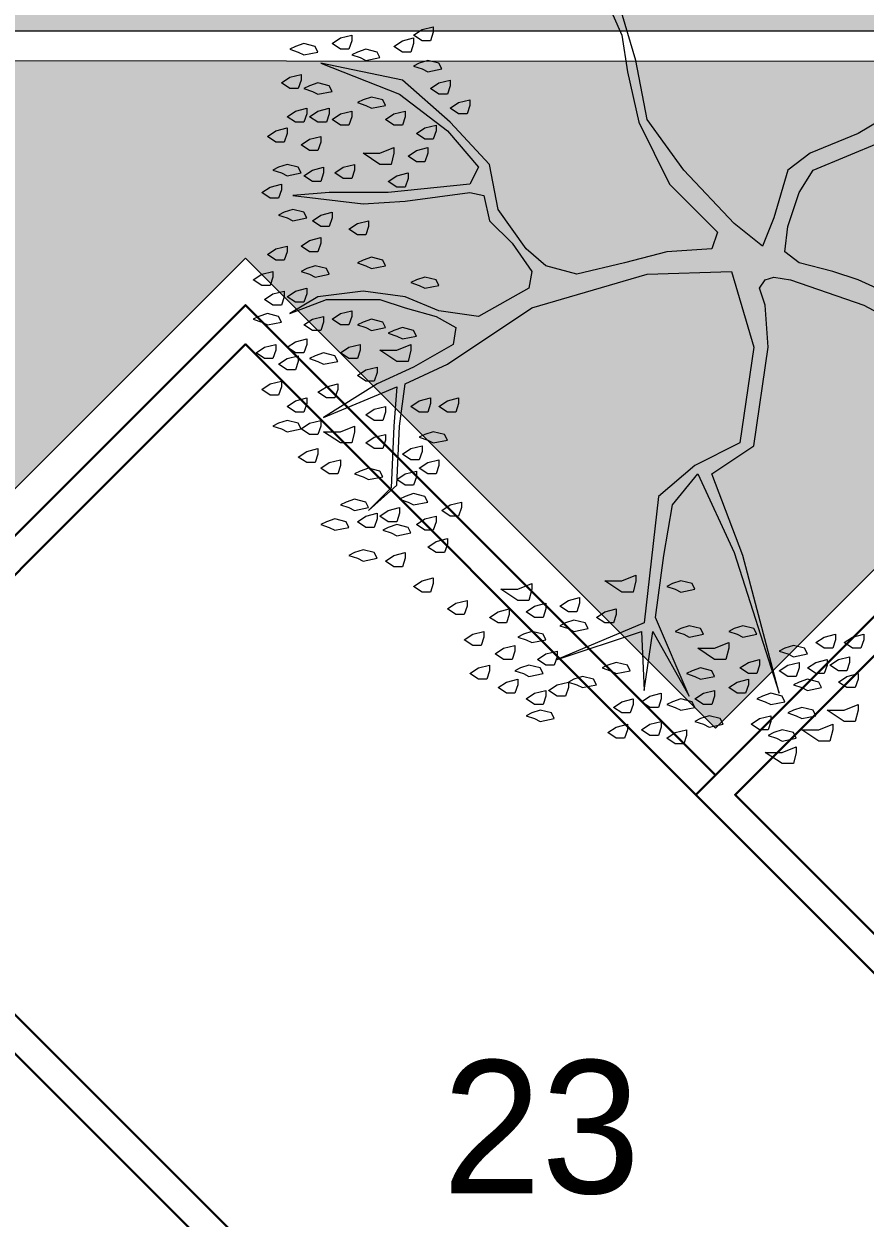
# Model space of a CAD drawing. Header units: millimetres. Extents: x 3006 to 6000, y 1661 to 3774.
# Drawn here: x 4693.836 to 4696.873, y 1831.583 to 1835.895 of the extents above; entities that cross this region are included whole.
import ezdxf

# ---------------------------------------------------------------- set-up
doc = ezdxf.new("R2010")
doc.units = ezdxf.units.MM
doc.header["$LTSCALE"] = 10
for name, color, linetype, lineweight in [('.20', 130, 'Continuous', 20), ('.30', 50, 'Continuous', 30), ('COTAS', 230, 'Continuous', 15), ('VEGETACION', 84, 'Continuous', 15)]:
    doc.layers.add(name, color=color, linetype=linetype, lineweight=lineweight)
doc.layers.add('.20 hachura', color=185, linetype='Continuous')
doc.layers.add('Escrita', color=34, linetype='Continuous')
doc.styles.add('Texto Wilian', font='himalaya.ttf')
doc.dimstyles.new('Cota 1-200 Exter WMJ', dxfattribs={"dimtxt": 0.32, "dimasz": 0.13, "dimexe": 0.05, "dimexo": 0.3, "dimgap": 0.03, "dimtad": 1, "dimzin": 1, "dimtxsty": 'Texto Wilian', "dimblk": 'BOXFILLED', "dimcen": 0, "dimclrd": 230, "dimclre": 230, "dimclrt": 104, "dimazin": 0, "dimtfac": 1, "dimtix": 1, "dimtmove": 0, "dimatfit": 3, "dimfxl": 0.4, "dimfxlon": 1, "dimlwd": 20, "dimarcsym": 2})

# ---------------------------------------------------------------- blocks, each defined once
blk = doc.blocks.new('asfgjkosdfgiosdjfg')
at = {"layer": 'VEGETACION'}
for p, q in [((3.9398, 17.8859), (3.7762, 18.4381)), ((3.6944, 18.3972), (3.8376, 18.0699)), ((1.7921, 18.0495), (1.8739, 18.0699)), ((1.8739, 18.0699), (1.8739, 18.029)), ((2.3239, 18.0699), (2.3853, 18.1109)), ((2.3853, 18.029), (2.3239, 18.0699)), ((2.3853, 18.1109), (2.4671, 18.1313)), ((2.4671, 18.0904), (2.4466, 18.029)), ((2.4671, 18.1313), (2.4671, 18.0904)), ((3.8376, 18.0699), (3.8785, 17.804)), ((1.4648, 17.9881), (1.4239, 17.9677)), ((1.5262, 18.0086), (1.4648, 17.9881)), ((1.608, 17.9881), (1.5262, 18.0086)), ((1.6284, 17.9472), (1.608, 17.9881)), ((1.7307, 18.0086), (1.7921, 18.0495)), ((1.7921, 17.9677), (1.7307, 18.0086)), ((1.8739, 18.029), (1.8534, 17.9677)), ((2.1807, 17.9881), (2.2421, 18.029)), ((2.2421, 17.9472), (2.1807, 17.9881)), ((2.2421, 18.029), (2.3239, 18.0495)), ((2.3239, 18.0086), (2.3034, 17.9472)), ((2.3239, 18.0495), (2.3239, 18.0086)), ((2.4466, 18.029), (2.3853, 18.029)), ((1.4239, 17.9677), (1.4852, 17.9472)), ((1.4852, 17.9472), (1.5262, 17.9268)), ((1.5262, 17.9268), (1.6284, 17.9472)), ((1.8534, 17.9677), (1.7921, 17.9677)), ((1.9148, 17.9472), (1.8739, 17.9268)), ((1.8739, 17.9268), (1.9353, 17.9063)), ((1.9762, 17.9677), (1.9148, 17.9472)), ((1.9353, 17.9063), (1.9762, 17.8859)), ((2.058, 17.9472), (1.9762, 17.9677)), ((1.9762, 17.8859), (2.0784, 17.9063)), ((2.0784, 17.9063), (2.058, 17.9472)), ((2.3034, 17.9472), (2.2421, 17.9472)), ((1.6489, 17.8654), (2.2216, 17.6404)), ((2.2421, 17.7427), (1.6489, 17.8654)), ((2.3648, 17.8654), (2.3239, 17.8449)), ((2.3239, 17.8449), (2.3853, 17.8245)), ((2.4262, 17.8859), (2.3648, 17.8654)), ((2.3853, 17.8245), (2.4262, 17.804)), ((2.508, 17.8654), (2.4262, 17.8859)), ((2.4262, 17.804), (2.5284, 17.8245)), ((2.5284, 17.8245), (2.508, 17.8654)), ((3.8785, 17.804), (3.9603, 17.4359)), ((4.0216, 17.4563), (3.9398, 17.8859)), ((1.3625, 17.7222), (1.4239, 17.7631)), ((1.4239, 17.6813), (1.3625, 17.7222)), ((1.4239, 17.7631), (1.5057, 17.7836)), ((1.5057, 17.7427), (1.4852, 17.6813)), ((1.5057, 17.7836), (1.5057, 17.7427)), ((1.6284, 17.7222), (1.5671, 17.7018)), ((1.7102, 17.7018), (1.6284, 17.7222)), ((2.5898, 17.4359), (2.2421, 17.7427)), ((2.4466, 17.6813), (2.508, 17.7222)), ((2.508, 17.7222), (2.5898, 17.7427)), ((2.5898, 17.7427), (2.5898, 17.7018)), ((1.4852, 17.6813), (1.4239, 17.6813)), ((1.5671, 17.7018), (1.5262, 17.6813)), ((1.5262, 17.6813), (1.5875, 17.6609)), ((1.5875, 17.6609), (1.6284, 17.6404)), ((1.6284, 17.6404), (1.7307, 17.6609)), ((1.7307, 17.6609), (1.7102, 17.7018)), ((2.2216, 17.6404), (2.5694, 17.3745)), ((2.508, 17.6404), (2.4466, 17.6813)), ((2.5694, 17.6404), (2.508, 17.6404)), ((2.5898, 17.7018), (2.5694, 17.6404)), ((1.9557, 17.5995), (1.9148, 17.579)), ((1.9148, 17.579), (1.9762, 17.5586)), ((2.0171, 17.6199), (1.9557, 17.5995)), ((1.9762, 17.5586), (2.0171, 17.5381)), ((2.0989, 17.5995), (2.0171, 17.6199)), ((2.0171, 17.5381), (2.1193, 17.5586)), ((2.1193, 17.5586), (2.0989, 17.5995)), ((2.5898, 17.5381), (2.6512, 17.579)), ((2.6512, 17.579), (2.733, 17.5995)), ((2.733, 17.5586), (2.7125, 17.4972)), ((2.733, 17.5995), (2.733, 17.5586)), ((1.4034, 17.4768), (1.4648, 17.5177)), ((1.4648, 17.4359), (1.4034, 17.4768)), ((1.4648, 17.5177), (1.5466, 17.5381)), ((1.5466, 17.4972), (1.5262, 17.4359)), ((1.5466, 17.5381), (1.5466, 17.4972)), ((1.5671, 17.4768), (1.6284, 17.5177)), ((1.6284, 17.4359), (1.5671, 17.4768)), ((1.6284, 17.5177), (1.7102, 17.5381)), ((1.7102, 17.4972), (1.6898, 17.4359)), ((1.7102, 17.5381), (1.7102, 17.4972)), ((1.7307, 17.4563), (1.7921, 17.4972)), ((1.7921, 17.4972), (1.8739, 17.5177)), ((1.8739, 17.4768), (1.8534, 17.4154)), ((1.8739, 17.5177), (1.8739, 17.4768)), ((2.1193, 17.4563), (2.1807, 17.4972)), ((2.1807, 17.4972), (2.2625, 17.5177)), ((2.2625, 17.4768), (2.2421, 17.4154)), ((2.2625, 17.5177), (2.2625, 17.4768)), ((2.6512, 17.4972), (2.5898, 17.5381)), ((2.7125, 17.4972), (2.6512, 17.4972)), ((5.8626, 17.5381), (5.5558, 17.354)), ((1.2602, 17.3336), (1.3216, 17.3745)), ((1.3216, 17.3745), (1.4034, 17.3949)), ((1.4034, 17.3949), (1.4034, 17.354)), ((1.5262, 17.4359), (1.4648, 17.4359)), ((1.6898, 17.4359), (1.6284, 17.4359)), ((1.7921, 17.4154), (1.7307, 17.4563)), ((1.8534, 17.4154), (1.7921, 17.4154)), ((2.1807, 17.4154), (2.1193, 17.4563)), ((2.2421, 17.4154), (2.1807, 17.4154)), ((2.3443, 17.354), (2.4057, 17.3949)), ((2.4057, 17.3949), (2.4875, 17.4154)), ((2.4875, 17.3745), (2.4671, 17.3131)), ((2.4875, 17.4154), (2.4875, 17.3745)), ((2.5694, 17.3745), (2.7944, 17.1086)), ((2.8762, 17.129), (2.5898, 17.4359)), ((3.9603, 17.4359), (4.1853, 16.9859)), ((4.2876, 17.0881), (4.0216, 17.4563)), ((1.3216, 17.2927), (1.2602, 17.3336)), ((1.383, 17.2927), (1.3216, 17.2927)), ((1.4034, 17.354), (1.383, 17.2927)), ((1.5057, 17.2722), (1.5671, 17.3131)), ((1.5671, 17.3131), (1.6489, 17.3336)), ((1.6489, 17.2927), (1.6284, 17.2313)), ((1.6489, 17.3336), (1.6489, 17.2927)), ((2.4057, 17.3131), (2.3443, 17.354)), ((2.4671, 17.3131), (2.4057, 17.3131)), ((5.5558, 17.354), (5.208, 17.2109)), ((5.2285, 17.0881), (5.7194, 17.2927)), ((1.5671, 17.2313), (1.5057, 17.2722)), ((1.6284, 17.2313), (1.5671, 17.2313)), ((1.9557, 17.2109), (2.0784, 17.2109)), ((2.0784, 17.129), (1.9557, 17.2109)), ((2.0784, 17.2109), (2.1807, 17.2518)), ((2.1807, 17.2109), (2.1603, 17.129)), ((2.1807, 17.2518), (2.1807, 17.2109)), ((2.283, 17.1904), (2.3443, 17.2313)), ((2.3443, 17.2313), (2.4262, 17.2518)), ((2.4262, 17.2109), (2.4057, 17.1495)), ((2.4262, 17.2518), (2.4262, 17.2109)), ((5.208, 17.2109), (5.0444, 17.0881)), ((1.4034, 17.129), (1.3421, 17.1086)), ((1.4852, 17.1086), (1.4034, 17.129)), ((1.8125, 17.1086), (1.8943, 17.129)), ((1.8943, 17.129), (1.8943, 17.0881)), ((2.1603, 17.129), (2.0784, 17.129)), ((2.3443, 17.1495), (2.283, 17.1904)), ((2.4057, 17.1495), (2.3443, 17.1495)), ((2.9375, 16.8018), (2.8762, 17.129)), ((1.3421, 17.1086), (1.3012, 17.0881)), ((1.3012, 17.0881), (1.3625, 17.0677)), ((1.3625, 17.0677), (1.4034, 17.0472)), ((1.4034, 17.0472), (1.5057, 17.0677)), ((1.5057, 17.0677), (1.4852, 17.1086)), ((1.5262, 17.0472), (1.5875, 17.0881)), ((1.5875, 17.0063), (1.5262, 17.0472)), ((1.5875, 17.0881), (1.6693, 17.1086)), ((1.6693, 17.0677), (1.6489, 17.0063)), ((1.6693, 17.1086), (1.6693, 17.0677)), ((1.7512, 17.0677), (1.8125, 17.1086)), ((1.8125, 17.0268), (1.7512, 17.0677)), ((1.8739, 17.0268), (1.8125, 17.0268)), ((1.8943, 17.0881), (1.8739, 17.0268)), ((2.1398, 17.0063), (2.2012, 17.0472)), ((2.2012, 17.0472), (2.283, 17.0677)), ((2.283, 17.0268), (2.2625, 16.9654)), ((2.283, 17.0677), (2.283, 17.0268)), ((2.7944, 17.1086), (2.733, 16.9859)), ((4.6557, 16.6995), (4.2876, 17.0881)), ((5.0444, 17.0881), (4.9421, 16.7404)), ((5.1262, 16.9245), (5.2285, 17.0881)), ((1.2193, 16.9245), (1.2807, 16.9654)), ((1.2807, 16.9654), (1.3625, 16.9859)), ((1.3625, 16.9449), (1.3421, 16.8836)), ((1.3625, 16.9859), (1.3625, 16.9449)), ((1.6489, 17.0063), (1.5875, 17.0063)), ((2.2012, 16.9654), (2.1398, 17.0063)), ((2.733, 16.9859), (2.1398, 16.9245)), ((2.2625, 16.9654), (2.2012, 16.9654)), ((4.1853, 16.9859), (4.533, 16.6381)), ((1.2807, 16.8836), (1.2193, 16.9245)), ((1.3421, 16.8836), (1.2807, 16.8836)), ((1.7102, 16.9245), (1.4443, 16.904)), ((1.4443, 16.904), (1.9557, 16.8427)), ((2.1398, 16.9245), (1.7102, 16.9245)), ((1.9557, 16.8427), (2.2625, 16.8631)), ((2.2625, 16.8631), (2.733, 16.9245)), ((2.733, 16.9245), (2.8353, 16.904)), ((2.8353, 16.904), (2.8762, 16.7199)), ((5.0444, 16.679), (5.1262, 16.9245)), ((1.383, 16.7813), (1.3421, 16.7609)), ((1.4443, 16.8018), (1.383, 16.7813)), ((1.5262, 16.7813), (1.4443, 16.8018)), ((1.5466, 16.7404), (1.5262, 16.7813)), ((1.6489, 16.7609), (1.7307, 16.7813)), ((1.7307, 16.7813), (1.7307, 16.7404)), ((3.1421, 16.5154), (2.9375, 16.8018)), ((1.3421, 16.7609), (1.4034, 16.7404)), ((1.4034, 16.7404), (1.4443, 16.7199)), ((1.4443, 16.7199), (1.5466, 16.7404)), ((1.5875, 16.7199), (1.6489, 16.7609)), ((1.6489, 16.679), (1.5875, 16.7199)), ((1.7102, 16.679), (1.6489, 16.679)), ((1.7307, 16.7404), (1.7102, 16.679)), ((1.8534, 16.6586), (1.9148, 16.6995)), ((1.9148, 16.6995), (1.9966, 16.7199)), ((1.9966, 16.679), (1.9762, 16.6177)), ((1.9966, 16.7199), (1.9966, 16.679)), ((2.8762, 16.7199), (3.0398, 16.5563)), ((4.8603, 16.5359), (4.6557, 16.6995)), ((4.9421, 16.7404), (4.8603, 16.5359)), ((5.0239, 16.4949), (5.0444, 16.679)), ((1.5671, 16.5768), (1.6489, 16.5972)), ((1.6489, 16.5972), (1.6489, 16.5563)), ((1.9148, 16.6177), (1.8534, 16.6586)), ((1.9762, 16.6177), (1.9148, 16.6177)), ((4.533, 16.6381), (4.4921, 16.5154)), ((1.2602, 16.4745), (1.3216, 16.5154)), ((1.3216, 16.5154), (1.4034, 16.5359)), ((1.4034, 16.5359), (1.4034, 16.4949)), ((1.5057, 16.5359), (1.5671, 16.5768)), ((1.5671, 16.4949), (1.5057, 16.5359)), ((1.6489, 16.5563), (1.6284, 16.4949)), ((3.0398, 16.5563), (3.183, 16.3518)), ((3.2853, 16.3927), (3.1421, 16.5154)), ((4.4921, 16.5154), (4.1648, 16.4949)), ((1.3216, 16.4336), (1.2602, 16.4745)), ((1.383, 16.4336), (1.3216, 16.4336)), ((1.4034, 16.4949), (1.383, 16.4336)), ((1.6284, 16.4949), (1.5671, 16.4949)), ((1.9557, 16.4336), (1.9148, 16.4131)), ((2.0171, 16.454), (1.9557, 16.4336)), ((2.0989, 16.4336), (2.0171, 16.454)), ((2.1193, 16.3927), (2.0989, 16.4336)), ((4.1648, 16.4949), (3.858, 16.4131)), ((5.1262, 16.4131), (5.0239, 16.4949)), ((1.158, 16.2904), (1.2193, 16.3313)), ((1.2193, 16.3313), (1.3012, 16.3518)), ((1.3012, 16.3518), (1.3012, 16.3109)), ((1.5466, 16.3722), (1.5057, 16.3518)), ((1.5057, 16.3518), (1.5671, 16.3313)), ((1.608, 16.3927), (1.5466, 16.3722)), ((1.5671, 16.3313), (1.608, 16.3109)), ((1.6898, 16.3722), (1.608, 16.3927)), ((1.608, 16.3109), (1.7102, 16.3313)), ((1.7102, 16.3313), (1.6898, 16.3722)), ((1.9148, 16.4131), (1.9762, 16.3927)), ((1.9762, 16.3927), (2.0171, 16.3722)), ((2.0171, 16.3722), (2.1193, 16.3927)), ((3.183, 16.3518), (3.1625, 16.229)), ((3.183, 16.0859), (4.0216, 16.3313)), ((3.5103, 16.3313), (3.2853, 16.3927)), ((3.858, 16.4131), (3.5103, 16.3313)), ((4.0216, 16.3313), (4.6353, 16.3518)), ((4.6353, 16.3518), (4.7989, 15.7995)), ((5.3717, 16.3518), (5.1262, 16.4131)), ((5.5558, 16.2904), (5.3717, 16.3518)), ((1.2193, 16.2495), (1.158, 16.2904)), ((1.2807, 16.2495), (1.2193, 16.2495)), ((1.3012, 16.3109), (1.2807, 16.2495)), ((2.3443, 16.2904), (2.3034, 16.2699)), ((2.3034, 16.2699), (2.3648, 16.2495)), ((2.4057, 16.3109), (2.3443, 16.2904)), ((2.3648, 16.2495), (2.4057, 16.229)), ((2.4875, 16.2904), (2.4057, 16.3109)), ((2.4057, 16.229), (2.508, 16.2495)), ((2.508, 16.2495), (2.4875, 16.2904)), ((4.8398, 16.229), (4.8808, 16.2904)), ((4.8808, 16.2904), (4.9421, 16.3109)), ((4.9421, 16.3109), (5.0648, 16.2904)), ((5.0648, 16.2904), (5.5967, 16.1063)), ((5.8217, 16.1677), (5.5558, 16.2904)), ((1.2398, 16.1472), (1.3012, 16.1881)), ((1.3012, 16.1881), (1.383, 16.2086)), ((1.383, 16.1677), (1.3625, 16.1063)), ((1.383, 16.2086), (1.383, 16.1677)), ((1.4034, 16.1677), (1.4648, 16.2086)), ((1.4648, 16.1268), (1.4034, 16.1677)), ((1.6284, 16.1677), (1.4239, 16.0449)), ((1.4648, 16.2086), (1.5466, 16.229)), ((1.5466, 16.1881), (1.5262, 16.1268)), ((1.5466, 16.229), (1.5466, 16.1881)), ((1.9557, 16.2086), (1.6284, 16.1677)), ((2.2625, 16.1677), (1.9557, 16.2086)), ((2.508, 16.0654), (2.2625, 16.1677)), ((3.1625, 16.229), (2.7944, 16.0245)), ((4.8808, 16.1063), (4.8398, 16.229)), ((1.3012, 16.1063), (1.2398, 16.1472)), ((1.3625, 16.1063), (1.3012, 16.1063)), ((1.4239, 16.0449), (1.6898, 16.1472)), ((1.5262, 16.1268), (1.4648, 16.1268)), ((1.6898, 16.1472), (2.0784, 16.1472)), ((2.0784, 16.1472), (2.2625, 16.0859)), ((2.2625, 16.0859), (2.4875, 16.0245)), ((2.5694, 15.6768), (3.183, 16.0859)), ((4.9012, 15.7995), (4.8808, 16.1063)), ((5.5967, 16.1063), (5.9035, 15.9427)), ((1.1989, 16.0245), (1.158, 16.004)), ((1.158, 16.004), (1.2193, 15.9836)), ((1.2602, 16.0449), (1.1989, 16.0245)), ((1.2193, 15.9836), (1.2602, 15.9631)), ((1.3421, 16.0245), (1.2602, 16.0449)), ((1.2602, 15.9631), (1.3625, 15.9836)), ((1.3625, 15.9836), (1.3421, 16.0245)), ((1.5262, 15.9631), (1.5875, 16.004)), ((1.5875, 16.004), (1.6693, 16.0245)), ((1.6693, 15.9836), (1.6489, 15.9222)), ((1.6693, 16.0245), (1.6693, 15.9836)), ((1.7307, 16.004), (1.7921, 16.0449)), ((1.7921, 15.9631), (1.7307, 16.004)), ((1.7921, 16.0449), (1.8739, 16.0654)), ((1.8739, 16.0245), (1.8534, 15.9631)), ((1.8739, 16.0654), (1.8739, 16.0245)), ((1.9557, 15.9836), (1.9148, 15.9631)), ((2.0171, 16.004), (1.9557, 15.9836)), ((2.0989, 15.9836), (2.0171, 16.004)), ((2.1193, 15.9427), (2.0989, 15.9836)), ((2.4875, 16.0245), (2.6307, 15.9427)), ((2.7944, 16.0245), (2.508, 16.0654)), ((1.5875, 15.9222), (1.5262, 15.9631)), ((1.6489, 15.9222), (1.5875, 15.9222)), ((1.8534, 15.9631), (1.7921, 15.9631)), ((1.9148, 15.9631), (1.9762, 15.9427)), ((1.9762, 15.9427), (2.0171, 15.9222)), ((2.0171, 15.9222), (2.1193, 15.9427)), ((2.1807, 15.9222), (2.1398, 15.9018)), ((2.1398, 15.9018), (2.2012, 15.8813)), ((2.2421, 15.9427), (2.1807, 15.9222)), ((2.3239, 15.9222), (2.2421, 15.9427)), ((2.3443, 15.8813), (2.3239, 15.9222)), ((2.6307, 15.9427), (2.6103, 15.8199)), ((1.2398, 15.7995), (1.3216, 15.8199)), ((1.3216, 15.8199), (1.3216, 15.779)), ((1.4034, 15.7995), (1.4648, 15.8404)), ((1.4648, 15.8404), (1.5466, 15.8609)), ((1.5466, 15.8199), (1.5262, 15.7586)), ((1.5466, 15.8609), (1.5466, 15.8199)), ((1.8534, 15.7995), (1.9353, 15.8199)), ((1.9353, 15.8199), (1.9353, 15.779)), ((2.2012, 15.8813), (2.2421, 15.8609)), ((2.2012, 15.779), (2.3034, 15.8199)), ((2.2421, 15.8609), (2.3443, 15.8813)), ((2.3034, 15.8199), (2.3034, 15.779)), ((2.6103, 15.8199), (2.3239, 15.6563)), ((1.1784, 15.7586), (1.2398, 15.7995)), ((1.2398, 15.7177), (1.1784, 15.7586)), ((1.3216, 15.779), (1.3012, 15.7177)), ((1.4648, 15.7586), (1.4034, 15.7995)), ((1.4034, 15.7177), (1.4852, 15.7381)), ((1.5262, 15.7586), (1.4648, 15.7586)), ((1.4852, 15.7381), (1.4852, 15.6972)), ((1.608, 15.7381), (1.5671, 15.7177)), ((1.6693, 15.7586), (1.608, 15.7381)), ((1.7512, 15.7381), (1.6693, 15.7586)), ((1.7716, 15.6972), (1.7512, 15.7381)), ((1.7921, 15.7586), (1.8534, 15.7995)), ((1.8534, 15.7177), (1.7921, 15.7586)), ((1.9353, 15.779), (1.9148, 15.7177)), ((2.0784, 15.779), (2.2012, 15.779)), ((2.2012, 15.6972), (2.0784, 15.779)), ((2.3034, 15.779), (2.283, 15.6972)), ((4.7989, 15.7995), (4.6967, 15.104)), ((4.7989, 15.0836), (4.9012, 15.7995)), ((1.3012, 15.7177), (1.2398, 15.7177)), ((1.3421, 15.6768), (1.4034, 15.7177)), ((1.4034, 15.6359), (1.3421, 15.6768)), ((1.4648, 15.6359), (1.4034, 15.6359)), ((1.4852, 15.6972), (1.4648, 15.6359)), ((1.5671, 15.7177), (1.6284, 15.6972)), ((1.6284, 15.6972), (1.6693, 15.6768)), ((1.6693, 15.6768), (1.7716, 15.6972)), ((1.9148, 15.7177), (1.8534, 15.7177)), ((1.9148, 15.5949), (1.9762, 15.6359)), ((1.9762, 15.6359), (2.058, 15.6563)), ((2.3239, 15.6563), (2.058, 15.5336)), ((2.058, 15.6563), (2.058, 15.6154)), ((2.283, 15.6972), (2.2012, 15.6972)), ((2.2625, 15.5336), (2.5694, 15.6768)), ((1.2807, 15.5336), (1.3625, 15.554)), ((1.3625, 15.554), (1.3625, 15.5131)), ((1.9762, 15.554), (1.9148, 15.5949)), ((2.0375, 15.554), (1.9762, 15.554)), ((2.058, 15.6154), (2.0375, 15.554)), ((1.2193, 15.4927), (1.2807, 15.5336)), ((1.2807, 15.4518), (1.2193, 15.4927)), ((1.3625, 15.5131), (1.3421, 15.4518)), ((1.6284, 15.4722), (1.6898, 15.5131)), ((1.6898, 15.4313), (1.6284, 15.4722)), ((2.058, 15.5336), (1.6693, 15.2881)), ((1.6693, 15.2881), (2.2012, 15.5131)), ((1.6898, 15.5131), (1.7716, 15.5336)), ((1.7716, 15.4927), (1.7512, 15.4313)), ((1.7716, 15.5336), (1.7716, 15.4927)), ((2.2012, 15.5131), (2.1807, 15.2268)), ((2.2216, 15.2268), (2.2625, 15.5336)), ((1.3421, 15.4518), (1.2807, 15.4518)), ((1.4034, 15.3699), (1.4648, 15.4109)), ((1.4648, 15.4109), (1.5466, 15.4313)), ((1.5466, 15.3904), (1.5262, 15.329)), ((1.5466, 15.4313), (1.5466, 15.3904)), ((1.7512, 15.4313), (1.6898, 15.4313)), ((2.3034, 15.3699), (2.3648, 15.4109)), ((2.3648, 15.4109), (2.4466, 15.4313)), ((2.4466, 15.3904), (2.4262, 15.329)), ((2.4466, 15.4313), (2.4466, 15.3904)), ((2.508, 15.3699), (2.5694, 15.4109)), ((2.5694, 15.4109), (2.6512, 15.4313)), ((2.6512, 15.3904), (2.6307, 15.329)), ((2.6512, 15.4313), (2.6512, 15.3904)), ((1.4648, 15.329), (1.4034, 15.3699)), ((1.5262, 15.329), (1.4648, 15.329)), ((1.9762, 15.3086), (2.0375, 15.3495)), ((2.0375, 15.2677), (1.9762, 15.3086)), ((2.0375, 15.3495), (2.1193, 15.3699)), ((2.1193, 15.329), (2.0989, 15.2677)), ((2.1193, 15.3699), (2.1193, 15.329)), ((2.3648, 15.329), (2.3034, 15.3699)), ((2.4262, 15.329), (2.3648, 15.329)), ((2.5694, 15.329), (2.508, 15.3699)), ((2.6307, 15.329), (2.5694, 15.329)), ((1.3421, 15.2472), (1.3012, 15.2268)), ((1.3012, 15.2268), (1.3625, 15.2063)), ((1.4034, 15.2677), (1.3421, 15.2472)), ((1.3625, 15.2063), (1.4034, 15.1859)), ((1.4852, 15.2472), (1.4034, 15.2677)), ((1.4034, 15.1859), (1.5057, 15.2063)), ((1.5057, 15.2063), (1.4852, 15.2472)), ((1.5057, 15.2063), (1.5671, 15.2472)), ((1.5671, 15.1654), (1.5057, 15.2063)), ((1.5671, 15.2472), (1.6489, 15.2677)), ((1.6489, 15.2268), (1.6284, 15.1654)), ((1.6489, 15.2677), (1.6489, 15.2268)), ((1.7921, 15.1859), (1.8943, 15.2268)), ((1.8943, 15.2268), (1.8943, 15.1859)), ((2.0989, 15.2677), (2.0375, 15.2677)), ((2.1807, 15.2268), (2.1603, 14.7768)), ((2.2012, 14.7972), (2.2216, 15.2268)), ((1.6284, 15.1654), (1.5671, 15.1654)), ((1.7921, 15.104), (1.6693, 15.1859)), ((1.6693, 15.1859), (1.7921, 15.1859)), ((1.8943, 15.1859), (1.8739, 15.104)), ((1.9762, 15.104), (2.0375, 15.145)), ((2.0375, 15.145), (2.1193, 15.1654)), ((2.1193, 15.1245), (2.0989, 15.0631)), ((2.1193, 15.1654), (2.1193, 15.1245)), ((2.4057, 15.1654), (2.3648, 15.145)), ((2.3648, 15.145), (2.4262, 15.1245)), ((2.4671, 15.1859), (2.4057, 15.1654)), ((2.4262, 15.1245), (2.4671, 15.104)), ((2.5489, 15.1654), (2.4671, 15.1859)), ((2.4671, 15.104), (2.5694, 15.1245)), ((2.5694, 15.1245), (2.5489, 15.1654)), ((1.4852, 15.0018), (1.5466, 15.0427)), ((1.5466, 15.0427), (1.6284, 15.0631)), ((1.6284, 15.0631), (1.6284, 15.0222)), ((1.8739, 15.104), (1.7921, 15.104)), ((2.0375, 15.0631), (1.9762, 15.104)), ((2.0989, 15.0631), (2.0375, 15.0631)), ((2.2421, 15.0222), (2.3034, 15.0631)), ((2.3034, 15.0631), (2.3853, 15.0836)), ((2.3853, 15.0427), (2.3648, 14.9813)), ((2.3853, 15.0836), (2.3853, 15.0427)), ((4.6967, 15.104), (4.3694, 14.9404)), ((4.4921, 14.879), (4.7989, 15.0836)), ((1.5466, 14.9609), (1.4852, 15.0018)), ((1.608, 14.9609), (1.5466, 14.9609)), ((1.6284, 15.0222), (1.608, 14.9609)), ((1.6489, 14.92), (1.7102, 14.9609)), ((1.7102, 14.9609), (1.7921, 14.9813)), ((1.7921, 14.9404), (1.7716, 14.879)), ((1.7921, 14.9813), (1.7921, 14.9404)), ((2.3034, 14.9813), (2.2421, 15.0222)), ((2.3648, 14.9813), (2.3034, 14.9813)), ((2.3648, 14.92), (2.4262, 14.9609)), ((2.4262, 14.9609), (2.508, 14.9813)), ((2.508, 14.9404), (2.4875, 14.879)), ((2.508, 14.9813), (2.508, 14.9404)), ((4.3694, 14.9404), (4.1035, 14.7154)), ((1.7102, 14.879), (1.6489, 14.92)), ((1.7716, 14.879), (1.7102, 14.879)), ((1.9353, 14.8995), (1.8943, 14.879)), ((1.8943, 14.879), (1.9557, 14.8586)), ((1.9966, 14.92), (1.9353, 14.8995)), ((1.9557, 14.8586), (1.9966, 14.8381)), ((2.0784, 14.8995), (1.9966, 14.92)), ((1.9966, 14.8381), (2.0989, 14.8586)), ((2.0989, 14.8586), (2.0784, 14.8995)), ((2.2012, 14.8381), (2.2625, 14.879)), ((2.2625, 14.879), (2.3443, 14.8995)), ((2.3443, 14.8586), (2.3239, 14.7972)), ((2.3443, 14.8995), (2.3443, 14.8586)), ((2.4262, 14.879), (2.3648, 14.92)), ((2.4875, 14.879), (2.4262, 14.879)), ((4.2057, 14.654), (4.3898, 14.879)), ((4.3898, 14.879), (4.6557, 14.3063)), ((4.7171, 14.2859), (4.4921, 14.879)), ((1.9966, 14.6131), (2.2012, 14.7972)), ((2.1603, 14.7768), (1.9966, 14.6131)), ((2.2625, 14.7972), (2.2012, 14.8381)), ((2.3239, 14.7972), (2.2625, 14.7972)), ((1.8943, 14.695), (1.833, 14.6745)), ((1.9762, 14.6745), (1.8943, 14.695)), ((2.2625, 14.7154), (2.2216, 14.695)), ((2.2216, 14.695), (2.283, 14.6745)), ((2.3239, 14.7359), (2.2625, 14.7154)), ((2.4057, 14.7154), (2.3239, 14.7359)), ((2.4262, 14.6745), (2.4057, 14.7154)), ((4.1035, 14.7154), (4.0012, 13.795)), ((1.833, 14.6745), (1.7921, 14.654)), ((1.7921, 14.654), (1.8534, 14.6336)), ((1.8534, 14.6336), (1.8943, 14.6131)), ((1.8943, 14.6131), (1.9966, 14.6336)), ((1.9966, 14.6336), (1.9762, 14.6745)), ((1.9762, 14.5722), (2.058, 14.5927)), ((2.058, 14.5927), (2.058, 14.5518)), ((2.0784, 14.5722), (2.1398, 14.6131)), ((2.1398, 14.6131), (2.2216, 14.6336)), ((2.2216, 14.5927), (2.2012, 14.5313)), ((2.2216, 14.6336), (2.2216, 14.5927)), ((2.283, 14.6745), (2.3239, 14.654)), ((2.3239, 14.654), (2.4262, 14.6745)), ((2.5284, 14.6131), (2.5898, 14.654)), ((2.5898, 14.5722), (2.5284, 14.6131)), ((2.5898, 14.654), (2.6716, 14.6745)), ((2.6716, 14.6336), (2.6512, 14.5722)), ((2.6716, 14.6745), (2.6716, 14.6336)), ((4.1444, 14.2859), (4.2057, 14.654)), ((1.6898, 14.5313), (1.6489, 14.5109)), ((1.6489, 14.5109), (1.7102, 14.4904)), ((1.7512, 14.5518), (1.6898, 14.5313)), ((1.833, 14.5313), (1.7512, 14.5518)), ((1.8534, 14.4904), (1.833, 14.5313)), ((1.9148, 14.5313), (1.9762, 14.5722)), ((1.9762, 14.4904), (1.9148, 14.5313)), ((2.058, 14.5518), (2.0375, 14.4904)), ((2.1398, 14.5313), (2.0784, 14.5722)), ((2.2012, 14.5313), (2.1398, 14.5313)), ((2.2012, 14.5109), (2.1398, 14.4904)), ((2.283, 14.4904), (2.2012, 14.5109)), ((2.3443, 14.5109), (2.4057, 14.5518)), ((2.4057, 14.47), (2.3443, 14.5109)), ((2.4057, 14.5518), (2.4875, 14.5722)), ((2.4875, 14.5313), (2.4671, 14.47)), ((2.4875, 14.5722), (2.4875, 14.5313)), ((2.6512, 14.5722), (2.5898, 14.5722)), ((1.7102, 14.4904), (1.7512, 14.47)), ((1.7512, 14.47), (1.8534, 14.4904)), ((2.0375, 14.4904), (1.9762, 14.4904)), ((2.1398, 14.4904), (2.0989, 14.47)), ((2.0989, 14.47), (2.1603, 14.4495)), ((2.1603, 14.4495), (2.2012, 14.429)), ((2.2012, 14.429), (2.3034, 14.4495)), ((2.3034, 14.4495), (2.283, 14.4904)), ((2.4671, 14.47), (2.4057, 14.47)), ((2.4262, 14.3472), (2.4875, 14.3881)), ((2.4875, 14.3063), (2.4262, 14.3472)), ((2.4875, 14.3881), (2.5694, 14.4086)), ((2.5694, 14.3677), (2.5489, 14.3063)), ((2.5694, 14.4086), (2.5694, 14.3677)), ((1.8943, 14.3063), (1.8534, 14.2859)), ((1.8534, 14.2859), (1.9148, 14.2654)), ((1.9557, 14.3268), (1.8943, 14.3063)), ((1.9148, 14.2654), (1.9557, 14.245)), ((2.0375, 14.3063), (1.9557, 14.3268)), ((1.9557, 14.245), (2.058, 14.2654)), ((2.058, 14.2654), (2.0375, 14.3063)), ((2.1193, 14.245), (2.1807, 14.2859)), ((2.1807, 14.204), (2.1193, 14.245)), ((2.1807, 14.2859), (2.2625, 14.3063)), ((2.2625, 14.2654), (2.2421, 14.204)), ((2.2625, 14.3063), (2.2625, 14.2654)), ((2.5489, 14.3063), (2.4875, 14.3063)), ((4.083, 13.8359), (4.1444, 14.2859)), ((4.6557, 14.3063), (4.983, 13.2836)), ((4.983, 13.2836), (4.7171, 14.2859)), ((2.2421, 14.204), (2.1807, 14.204)), ((2.3239, 14.0609), (2.3853, 14.1018)), ((2.3853, 14.1018), (2.4671, 14.1222)), ((2.4671, 14.0813), (2.4466, 14.02)), ((2.4671, 14.1222), (2.4671, 14.0813)), ((3.0807, 14.0404), (3.183, 14.0813)), ((3.183, 14.0813), (3.183, 14.0404)), ((3.7148, 14.1018), (3.8376, 14.1018)), ((3.8376, 14.02), (3.7148, 14.1018)), ((3.8376, 14.1018), (3.9398, 14.1427)), ((3.9398, 14.1018), (3.9194, 14.02)), ((3.9398, 14.1427), (3.9398, 14.1018)), ((4.2057, 14.0813), (4.1648, 14.0609)), ((4.2671, 14.1018), (4.2057, 14.0813)), ((4.3489, 14.0813), (4.2671, 14.1018)), ((4.3694, 14.0404), (4.3489, 14.0813)), ((2.3853, 14.02), (2.3239, 14.0609)), ((2.4466, 14.02), (2.3853, 14.02)), ((2.958, 14.0404), (3.0807, 14.0404)), ((3.0807, 13.9586), (2.958, 14.0404)), ((3.183, 14.0404), (3.1625, 13.9586)), ((3.9194, 14.02), (3.8376, 14.02)), ((4.1648, 14.0609), (4.2262, 14.0404)), ((4.2262, 14.0404), (4.2671, 14.02)), ((4.2671, 14.02), (4.3694, 14.0404)), ((2.5694, 13.8972), (2.6307, 13.9381)), ((2.6307, 13.8563), (2.5694, 13.8972)), ((2.6307, 13.9381), (2.7125, 13.9586)), ((2.7125, 13.9177), (2.6921, 13.8563)), ((2.7125, 13.9586), (2.7125, 13.9177)), ((2.9375, 13.8768), (3.0194, 13.8972)), ((3.0194, 13.8972), (3.0194, 13.8563)), ((3.1625, 13.9586), (3.0807, 13.9586)), ((3.1421, 13.8768), (3.2035, 13.9177)), ((3.2035, 13.9177), (3.2853, 13.9381)), ((3.2853, 13.8972), (3.2648, 13.8359)), ((3.2853, 13.9381), (3.2853, 13.8972)), ((3.3875, 13.9177), (3.4489, 13.9586)), ((3.4489, 13.8768), (3.3875, 13.9177)), ((3.4489, 13.9586), (3.5307, 13.979)), ((3.5307, 13.9381), (3.5103, 13.8768)), ((3.5307, 13.979), (3.5307, 13.9381)), ((3.7148, 13.8768), (3.7966, 13.8972)), ((3.7966, 13.8972), (3.7966, 13.8563)), ((2.6921, 13.8563), (2.6307, 13.8563)), ((2.8762, 13.8359), (2.9375, 13.8768)), ((2.9375, 13.795), (2.8762, 13.8359)), ((3.0194, 13.8563), (2.9989, 13.795)), ((3.2035, 13.8359), (3.1421, 13.8768)), ((3.2648, 13.8359), (3.2035, 13.8359)), ((3.4898, 13.8154), (3.4285, 13.795)), ((3.5103, 13.8768), (3.4489, 13.8768)), ((3.5716, 13.795), (3.4898, 13.8154)), ((3.6535, 13.8359), (3.7148, 13.8768)), ((3.7148, 13.795), (3.6535, 13.8359)), ((3.7966, 13.8563), (3.7762, 13.795)), ((4.3285, 13.2631), (4.083, 13.8359)), ((2.7534, 13.7131), (2.8353, 13.7336)), ((2.8353, 13.7336), (2.8353, 13.6927)), ((2.9989, 13.795), (2.9375, 13.795)), ((3.183, 13.7336), (3.1216, 13.7131)), ((3.2648, 13.7131), (3.183, 13.7336)), ((4.0012, 13.795), (3.3671, 13.529)), ((3.3671, 13.529), (3.9807, 13.7336)), ((3.4285, 13.795), (3.3875, 13.7745)), ((3.3875, 13.7745), (3.4489, 13.754)), ((3.4489, 13.754), (3.4898, 13.7336)), ((3.4898, 13.7336), (3.5921, 13.754)), ((3.5921, 13.754), (3.5716, 13.795)), ((3.7762, 13.795), (3.7148, 13.795)), ((3.9807, 13.7336), (4.0012, 13.304)), ((4.0012, 13.304), (4.0626, 13.7336)), ((4.0626, 13.7336), (4.3285, 13.2631)), ((4.2671, 13.754), (4.2262, 13.7336)), ((4.2262, 13.7336), (4.2876, 13.7131)), ((4.3285, 13.7745), (4.2671, 13.754)), ((4.4103, 13.754), (4.3285, 13.7745)), ((4.4307, 13.7131), (4.4103, 13.754)), ((4.6557, 13.754), (4.6148, 13.7336)), ((4.6148, 13.7336), (4.6762, 13.7131)), ((4.7171, 13.7745), (4.6557, 13.754)), ((4.7989, 13.754), (4.7171, 13.7745)), ((4.8194, 13.7131), (4.7989, 13.754)), ((2.6921, 13.6722), (2.7534, 13.7131)), ((2.7534, 13.6313), (2.6921, 13.6722)), ((2.8353, 13.6927), (2.8148, 13.6313)), ((3.1216, 13.7131), (3.0807, 13.6927)), ((3.0807, 13.6927), (3.1421, 13.6722)), ((3.1421, 13.6722), (3.183, 13.6518)), ((3.183, 13.6518), (3.2853, 13.6722)), ((3.2853, 13.6722), (3.2648, 13.7131)), ((4.2876, 13.7131), (4.3285, 13.6927)), ((4.3285, 13.6927), (4.4307, 13.7131)), ((4.5126, 13.6109), (4.6148, 13.6518)), ((4.6148, 13.6518), (4.6148, 13.6109)), ((4.6762, 13.7131), (4.7171, 13.6927)), ((4.7171, 13.6927), (4.8194, 13.7131)), ((5.2489, 13.6518), (5.3103, 13.6927)), ((5.3103, 13.6109), (5.2489, 13.6518)), ((5.3103, 13.6927), (5.3921, 13.7131)), ((5.3921, 13.6722), (5.3717, 13.6109)), ((5.3921, 13.7131), (5.3921, 13.6722)), ((5.4535, 13.6518), (5.5149, 13.6927)), ((5.5149, 13.6109), (5.4535, 13.6518)), ((5.5149, 13.6927), (5.5967, 13.7131)), ((5.5967, 13.6722), (5.5762, 13.6109)), ((5.5967, 13.7131), (5.5967, 13.6722)), ((2.8148, 13.6313), (2.7534, 13.6313)), ((2.9171, 13.57), (2.9785, 13.6109)), ((2.9785, 13.529), (2.9171, 13.57)), ((2.9785, 13.6109), (3.0603, 13.6313)), ((3.0603, 13.5904), (3.0398, 13.529)), ((3.0603, 13.6313), (3.0603, 13.5904)), ((3.2239, 13.529), (3.2853, 13.57)), ((3.2853, 13.57), (3.3671, 13.5904)), ((3.3671, 13.5495), (3.3466, 13.4881)), ((3.3671, 13.5904), (3.3671, 13.5495)), ((4.3898, 13.6109), (4.5126, 13.6109)), ((4.5126, 13.529), (4.3898, 13.6109)), ((4.6148, 13.6109), (4.5944, 13.529)), ((5.0239, 13.6109), (4.983, 13.5904)), ((4.983, 13.5904), (5.0444, 13.57)), ((5.0853, 13.6313), (5.0239, 13.6109)), ((5.0444, 13.57), (5.0853, 13.5495)), ((5.1671, 13.6109), (5.0853, 13.6313)), ((5.0853, 13.5495), (5.1876, 13.57)), ((5.1876, 13.57), (5.1671, 13.6109)), ((5.3717, 13.6109), (5.3103, 13.6109)), ((5.4126, 13.529), (5.4944, 13.5495)), ((5.4944, 13.5495), (5.4944, 13.5086)), ((5.5762, 13.6109), (5.5149, 13.6109)), ((2.733, 13.4268), (2.7944, 13.4677)), ((2.7944, 13.4677), (2.8762, 13.4881)), ((2.8762, 13.4881), (2.8762, 13.4472)), ((3.0398, 13.529), (2.9785, 13.529)), ((3.1012, 13.4677), (3.0603, 13.4472)), ((3.1625, 13.4881), (3.1012, 13.4677)), ((3.2444, 13.4677), (3.1625, 13.4881)), ((3.2853, 13.4881), (3.2239, 13.529)), ((3.2648, 13.4268), (3.2444, 13.4677)), ((3.3466, 13.4881), (3.2853, 13.4881)), ((3.7353, 13.4881), (3.6944, 13.4677)), ((3.6944, 13.4677), (3.7557, 13.4472)), ((3.7966, 13.5086), (3.7353, 13.4881)), ((3.8785, 13.4881), (3.7966, 13.5086)), ((3.8989, 13.4472), (3.8785, 13.4881)), ((4.4103, 13.4677), (4.3489, 13.4472)), ((4.4921, 13.4472), (4.4103, 13.4677)), ((4.5944, 13.529), (4.5126, 13.529)), ((4.6967, 13.4677), (4.758, 13.5086)), ((4.758, 13.4268), (4.6967, 13.4677)), ((4.758, 13.5086), (4.8398, 13.529)), ((4.8398, 13.4881), (4.8194, 13.4268)), ((4.8398, 13.529), (4.8398, 13.4881)), ((4.983, 13.4472), (5.0444, 13.4881)), ((5.0444, 13.4881), (5.1262, 13.5086)), ((5.1262, 13.4677), (5.1058, 13.4063)), ((5.1262, 13.5086), (5.1262, 13.4677)), ((5.1876, 13.4677), (5.2489, 13.5086)), ((5.2489, 13.4268), (5.1876, 13.4677)), ((5.2489, 13.5086), (5.3308, 13.529)), ((5.3308, 13.4881), (5.3103, 13.4268)), ((5.3308, 13.529), (5.3308, 13.4881)), ((5.3512, 13.4881), (5.4126, 13.529)), ((5.4126, 13.4472), (5.3512, 13.4881)), ((5.4944, 13.5086), (5.4739, 13.4472)), ((2.7944, 13.3859), (2.733, 13.4268)), ((2.8557, 13.3859), (2.7944, 13.3859)), ((2.8762, 13.4472), (2.8557, 13.3859)), ((2.9989, 13.3654), (3.0807, 13.3859)), ((3.0603, 13.4472), (3.1216, 13.4268)), ((3.0807, 13.3859), (3.0807, 13.345)), ((3.1216, 13.4268), (3.1625, 13.4063)), ((3.1625, 13.4063), (3.2648, 13.4268)), ((3.4898, 13.3859), (3.4489, 13.3654)), ((3.5512, 13.4063), (3.4898, 13.3859)), ((3.633, 13.3859), (3.5512, 13.4063)), ((3.6535, 13.345), (3.633, 13.3859)), ((3.7557, 13.4472), (3.7966, 13.4268)), ((3.7966, 13.4268), (3.8989, 13.4472)), ((4.3489, 13.4472), (4.308, 13.4268)), ((4.308, 13.4268), (4.3694, 13.4063)), ((4.3694, 13.4063), (4.4103, 13.3859)), ((4.4103, 13.3859), (4.5126, 13.4063)), ((4.5126, 13.4063), (4.4921, 13.4472)), ((4.6762, 13.3654), (4.758, 13.3859)), ((4.8194, 13.4268), (4.758, 13.4268)), ((4.758, 13.3859), (4.758, 13.345)), ((5.0444, 13.4063), (4.983, 13.4472)), ((5.1058, 13.4063), (5.0444, 13.4063)), ((5.1876, 13.3859), (5.1262, 13.3654)), ((5.2694, 13.3654), (5.1876, 13.3859)), ((5.3103, 13.4268), (5.2489, 13.4268)), ((5.4739, 13.4472), (5.4126, 13.4472)), ((5.4126, 13.3654), (5.4739, 13.4063)), ((5.4739, 13.4063), (5.5558, 13.4268)), ((5.5558, 13.3859), (5.5353, 13.3245)), ((5.5558, 13.4268), (5.5558, 13.3859)), ((2.9375, 13.3245), (2.9989, 13.3654)), ((2.9989, 13.2836), (2.9375, 13.3245)), ((3.0807, 13.345), (3.0603, 13.2836)), ((3.2035, 13.2836), (3.2853, 13.304)), ((3.2853, 13.304), (3.2853, 13.2631)), ((3.3057, 13.304), (3.3671, 13.345)), ((3.3671, 13.2631), (3.3057, 13.304)), ((3.3671, 13.345), (3.4489, 13.3654)), ((3.4489, 13.3245), (3.4285, 13.2631)), ((3.4489, 13.3654), (3.5103, 13.345)), ((3.4489, 13.3654), (3.4489, 13.3245)), ((3.5103, 13.345), (3.5512, 13.3245)), ((3.5512, 13.3245), (3.6535, 13.345)), ((4.4307, 13.2836), (4.5126, 13.304)), ((4.5126, 13.304), (4.5126, 13.2631)), ((4.6148, 13.3245), (4.6762, 13.3654)), ((4.6762, 13.2836), (4.6148, 13.3245)), ((4.758, 13.345), (4.7376, 13.2836)), ((5.1262, 13.3654), (5.0853, 13.345)), ((5.0853, 13.345), (5.1467, 13.3245)), ((5.1467, 13.3245), (5.1876, 13.304)), ((5.1876, 13.304), (5.2899, 13.3245)), ((5.2899, 13.3245), (5.2694, 13.3654)), ((5.4739, 13.3245), (5.4126, 13.3654)), ((5.5353, 13.3245), (5.4739, 13.3245)), ((3.0603, 13.2836), (2.9989, 13.2836)), ((3.1421, 13.2427), (3.2035, 13.2836)), ((3.2035, 13.2018), (3.1421, 13.2427)), ((3.2648, 13.2018), (3.2035, 13.2018)), ((3.2853, 13.2631), (3.2648, 13.2018)), ((3.4285, 13.2631), (3.3671, 13.2631)), ((3.7762, 13.1813), (3.8376, 13.2222)), ((3.8376, 13.2222), (3.9194, 13.2427)), ((3.9194, 13.2018), (3.8989, 13.1404)), ((3.9194, 13.2427), (3.9194, 13.2018)), ((3.9807, 13.2222), (4.0421, 13.2631)), ((4.0421, 13.1813), (3.9807, 13.2222)), ((4.0421, 13.2631), (4.1239, 13.2836)), ((4.1239, 13.2427), (4.1035, 13.1813)), ((4.1239, 13.2836), (4.1239, 13.2427)), ((4.2057, 13.2222), (4.1648, 13.2018)), ((4.1648, 13.2018), (4.2262, 13.1813)), ((4.2671, 13.2427), (4.2057, 13.2222)), ((4.3489, 13.2222), (4.2671, 13.2427)), ((4.3694, 13.1813), (4.3489, 13.2222)), ((4.3694, 13.2427), (4.4307, 13.2836)), ((4.4307, 13.2018), (4.3694, 13.2427)), ((4.4921, 13.2018), (4.4307, 13.2018)), ((4.5126, 13.2631), (4.4921, 13.2018)), ((4.7376, 13.2836), (4.6762, 13.2836)), ((4.8603, 13.2631), (4.8194, 13.2427)), ((4.8194, 13.2427), (4.8808, 13.2222)), ((4.9217, 13.2836), (4.8603, 13.2631)), ((4.8808, 13.2222), (4.9217, 13.2018)), ((5.0035, 13.2631), (4.9217, 13.2836)), ((4.9217, 13.2018), (5.0239, 13.2222)), ((5.0239, 13.2222), (5.0035, 13.2631)), ((5.4535, 13.1609), (5.5558, 13.2018)), ((5.5558, 13.2018), (5.5558, 13.1609)), ((3.183, 13.1404), (3.1421, 13.12)), ((3.1421, 13.12), (3.2035, 13.0995)), ((3.2444, 13.1609), (3.183, 13.1404)), ((3.3262, 13.1404), (3.2444, 13.1609)), ((3.3466, 13.0995), (3.3262, 13.1404)), ((3.8376, 13.1404), (3.7762, 13.1813)), ((3.8989, 13.1404), (3.8376, 13.1404)), ((4.1035, 13.1813), (4.0421, 13.1813)), ((4.2262, 13.1813), (4.2671, 13.1609)), ((4.2671, 13.1609), (4.3694, 13.1813)), ((4.4717, 13.12), (4.4103, 13.0995)), ((4.5535, 13.0995), (4.4717, 13.12)), ((4.8398, 13.0995), (4.9217, 13.12)), ((4.9217, 13.12), (4.9217, 13.079)), ((5.0853, 13.1609), (5.0444, 13.1404)), ((5.0444, 13.1404), (5.1058, 13.12)), ((5.1467, 13.1813), (5.0853, 13.1609)), ((5.1058, 13.12), (5.1467, 13.0995)), ((5.2285, 13.1609), (5.1467, 13.1813)), ((5.1467, 13.0995), (5.2489, 13.12)), ((5.2489, 13.12), (5.2285, 13.1609)), ((5.3308, 13.1609), (5.4535, 13.1609)), ((5.4535, 13.079), (5.3308, 13.1609)), ((5.5558, 13.1609), (5.5353, 13.079)), ((3.2035, 13.0995), (3.2444, 13.079)), ((3.2444, 13.079), (3.3466, 13.0995)), ((3.7353, 12.9972), (3.7966, 13.0381)), ((3.7966, 13.0381), (3.8785, 13.0586)), ((3.8785, 13.0586), (3.8785, 13.0177)), ((3.9807, 13.0177), (4.0421, 13.0586)), ((4.0421, 13.0586), (4.1239, 13.079)), ((4.1239, 13.0381), (4.1035, 12.9768)), ((4.1239, 13.079), (4.1239, 13.0381)), ((4.4103, 13.0995), (4.3694, 13.079)), ((4.3694, 13.079), (4.4307, 13.0586)), ((4.4307, 13.0586), (4.4717, 13.0381)), ((4.4717, 13.0381), (4.5739, 13.0586)), ((4.5739, 13.0586), (4.5535, 13.0995)), ((4.7785, 13.0586), (4.8398, 13.0995)), ((4.8398, 13.0177), (4.7785, 13.0586)), ((4.9217, 13.079), (4.9012, 13.0177)), ((5.2694, 13.0177), (5.3717, 13.0586)), ((5.3717, 13.0586), (5.3717, 13.0177)), ((5.5353, 13.079), (5.4535, 13.079)), ((3.7966, 12.9563), (3.7353, 12.9972)), ((3.858, 12.9563), (3.7966, 12.9563)), ((3.8785, 13.0177), (3.858, 12.9563)), ((4.0421, 12.9768), (3.9807, 13.0177)), ((4.1035, 12.9768), (4.0421, 12.9768)), ((4.1648, 12.9563), (4.2262, 12.9972)), ((4.2262, 12.9154), (4.1648, 12.9563)), ((4.2262, 12.9972), (4.308, 13.0177)), ((4.308, 12.9768), (4.2876, 12.9154)), ((4.308, 13.0177), (4.308, 12.9768)), ((4.9012, 13.0177), (4.8398, 13.0177)), ((4.9421, 12.9972), (4.9012, 12.9768)), ((4.9012, 12.9768), (4.9626, 12.9563)), ((5.0035, 13.0177), (4.9421, 12.9972)), ((4.9626, 12.9563), (5.0035, 12.9359)), ((5.0853, 12.9972), (5.0035, 13.0177)), ((5.0035, 12.9359), (5.1058, 12.9563)), ((5.1058, 12.9563), (5.0853, 12.9972)), ((5.1467, 13.0177), (5.2694, 13.0177)), ((5.2694, 12.9359), (5.1467, 13.0177)), ((5.3717, 13.0177), (5.3512, 12.9359)), ((4.2876, 12.9154), (4.2262, 12.9154)), ((4.8808, 12.854), (5.0035, 12.854)), ((5.0035, 12.7722), (4.8808, 12.854)), ((5.0035, 12.854), (5.1058, 12.895)), ((5.1058, 12.854), (5.0853, 12.7722)), ((5.1058, 12.895), (5.1058, 12.854)), ((5.3512, 12.9359), (5.2694, 12.9359)), ((5.0853, 12.7722), (5.0035, 12.7722))]:
    blk.add_line(p, q, dxfattribs=at)
blk = doc.blocks.new('_BoxFilled')
at = {"color": 0, "linetype": 'ByBlock', "lineweight": -2}
blk.add_line((-0.5, 0), (-1, 0), dxfattribs=at)
at = {"color": 0, "linetype": 'ByBlock'}
blk.add_solid([(-0.5, 0.5), (0.5, 0.5), (-0.5, -0.5), (0.5, -0.5)], dxfattribs=at)
blk = doc.blocks.new('*D830')
at = {"layer": 'COTAS', "color": 230, "lineweight": -2, "ltscale": 10, "transparency": 16777216}
for p, q in [((4617.0118, 1825.5755), (4617.0118, 1825.1255)), ((4735.0077, 1825.5755), (4735.0077, 1825.1255))]:
    blk.add_line(p, q, dxfattribs=at)
at = {"layer": 'COTAS', "color": 230, "linetype": 'Continuous', "lineweight": 20, "ltscale": 10, "transparency": 16777216}
blk.add_line((4734.8777, 1825.1755), (4617.1418, 1825.1755), dxfattribs=at)
at = {"layer": 'Defpoints', "color": 0, "ltscale": 10, "transparency": 16777216}
for p in [(4735.0077, 1832.4959), (4617.0118, 1827.7489), (4617.0118, 1825.1755)]:
    blk.add_point(p, dxfattribs=at)
at = {"layer": 'COTAS', "color": 230, "lineweight": 20, "ltscale": 10, "transparency": 16777216, "xscale": 0.13, "yscale": 0.13, "zscale": 0.13, "rotation": 180}
blk.add_blockref('_BoxFilled', (4617.0118, 1825.1755), dxfattribs=at)
at = {"layer": 'COTAS', "color": 230, "lineweight": 20, "ltscale": 10, "transparency": 16777216, "xscale": 0.13, "yscale": 0.13, "zscale": 0.13}
blk.add_blockref('_BoxFilled', (4735.0077, 1825.1755), dxfattribs=at)
at = {"layer": 'COTAS', "color": 104, "ltscale": 10, "transparency": 16777216, "insert": (4676.0098, 1825.4048), "char_height": 0.32, "attachment_point": 5, "style": 'Texto Wilian'}
blk.add_mtext('118,00', dxfattribs=at)
blk = doc.blocks.new('*D831')
at = {"layer": 'COTAS', "color": 230, "lineweight": -2, "ltscale": 10, "transparency": 16777216}
for p, q in [((4617.0095, 1823.8635), (4617.0095, 1823.4135)), ((4739.0094, 1823.8635), (4739.0094, 1823.4135))]:
    blk.add_line(p, q, dxfattribs=at)
at = {"layer": 'COTAS', "color": 230, "linetype": 'Continuous', "lineweight": 20, "ltscale": 10, "transparency": 16777216}
blk.add_line((4617.1395, 1823.4635), (4738.8794, 1823.4635), dxfattribs=at)
at = {"layer": 'Defpoints', "color": 0, "ltscale": 10, "transparency": 16777216}
for p in [(4739.0094, 1834.3459), (4617.0095, 1827.6489), (4739.0094, 1823.4635)]:
    blk.add_point(p, dxfattribs=at)
at = {"layer": 'COTAS', "color": 230, "lineweight": 20, "ltscale": 10, "transparency": 16777216, "xscale": 0.13, "yscale": 0.13, "zscale": 0.13, "rotation": 180}
blk.add_blockref('_BoxFilled', (4617.0095, 1823.4635), dxfattribs=at)
at = {"layer": 'COTAS', "color": 230, "lineweight": 20, "ltscale": 10, "transparency": 16777216, "xscale": 0.13, "yscale": 0.13, "zscale": 0.13}
blk.add_blockref('_BoxFilled', (4739.0094, 1823.4635), dxfattribs=at)
at = {"layer": 'COTAS', "color": 104, "ltscale": 10, "transparency": 16777216, "insert": (4678.0094, 1823.6928), "char_height": 0.32, "attachment_point": 5, "style": 'Texto Wilian'}
blk.add_mtext('122,00', dxfattribs=at)

msp = doc.modelspace()

# ---------------------------------------------------------------- hatches: boundary and pattern name
at = {"layer": '.20 hachura'}
h = msp.add_hatch(dxfattribs=at)
h.set_pattern_fill('AR-HBONE', color=185, scale=0.0015)
h.paths.add_polyline_path([(4735.6119, 1886.191), (4734.4119, 1886.191), (4734.4119, 1887.391), (4735.6119, 1887.391)], flags=16)
h.paths.add_polyline_path([(4734.3769, 1832.891), (4734.3769, 1832.6068), (4733.8386, 1832.6068), (4733.8386, 1832.891)])
h.paths.add_polyline_path([(4735.7319, 1884.9689), (4739.0078, 1884.9689), (4739.0077, 1885.0974), (4737.8077, 1885.7003), (4737.8077, 1887.8846), (4739.0077, 1888.4846), (4739.0079, 1888.591), (4733.8879, 1888.591), (4733.8873, 1890.5174), (4732.7873, 1891.1174), (4732.7873, 1892.4174), (4733.8873, 1893.0174), (4733.8879, 1932.7679), (4731.8879, 1932.766), (4731.8879, 1837.8689), (4681.4903, 1837.8689), (4676.6592, 1842.7), (4655.4826, 1842.6789), (4650.6726, 1837.8689), (4617.0095, 1837.8689), (4617.0095, 1835.8689), (4648.6726, 1835.8689), (4648.2489, 1835.4452), (4649.3096, 1834.3845), (4650.7939, 1835.8689), (4714.8578, 1835.8689), (4714.4341, 1835.4452), (4715.4948, 1834.3845), (4716.9791, 1835.8689), (4732.4123, 1835.8689), (4732.4123, 1827.6489), (4732.9123, 1827.6489), (4733.5123, 1828.8489), (4735.0123, 1828.8489), (4735.6123, 1827.6489), (4736.1094, 1827.6489), (4736.1094, 1830.5489), (4739.0077, 1830.5489), (4739.0077, 1831.1459), (4737.8077, 1831.7459), (4737.8077, 1833.2459), (4739.0077, 1833.8459), (4739.0077, 1834.3459), (4736.7637, 1834.3459), (4733.8879, 1837.2218), (4733.8879, 1857.411), (4733.8879, 1859.071), (4733.8879, 1880.5489), (4732.7879, 1881.1489), (4732.7879, 1882.4489), (4733.8879, 1883.0489), (4733.8879, 1884.9689), (4734.2919, 1884.9689)])
at = {"layer": '.20 hachura', "true_color": 0x0a7808}
h = msp.add_hatch(dxfattribs=at)
h.set_pattern_fill('CROSS', color=96, scale=0.01)
h.paths.add_polyline_path([(4638.6326, 1835.0489), (4640.3296, 1833.3518), (4642.0267, 1835.0489), (4644.8548, 1832.2208), (4648.3829, 1835.7489), (4617.1295, 1835.7489), (4617.1294, 1833.9104), (4618.2679, 1835.0489), (4619.965, 1833.3518), (4621.662, 1835.0489), (4623.3591, 1833.3518), (4625.0561, 1835.0489), (4626.7532, 1833.3518), (4628.4502, 1835.0489), (4630.1473, 1833.3518), (4631.8444, 1835.0489), (4633.5414, 1833.3518), (4635.2385, 1835.0489), (4636.9355, 1833.3518)])
h.paths.add_polyline_path([(4653.9061, 1835.0489), (4655.6031, 1833.3518), (4657.3002, 1835.0489), (4658.9973, 1833.3518), (4660.6943, 1835.0489), (4662.3914, 1833.3518), (4664.0884, 1835.0489), (4665.7855, 1833.3518), (4667.4825, 1835.0489), (4669.1796, 1833.3518), (4670.8767, 1835.0489), (4672.5737, 1833.3518), (4674.2708, 1835.0489), (4675.9678, 1833.3518), (4677.6649, 1835.0489), (4679.3619, 1833.3518), (4681.059, 1835.0489), (4682.756, 1833.3518), (4684.4531, 1835.0489), (4686.1502, 1833.3518), (4687.8472, 1835.0489), (4689.5443, 1833.3518), (4691.2413, 1835.0489), (4692.9384, 1833.3518), (4694.6354, 1835.0489), (4696.3325, 1833.3518), (4698.0296, 1835.0489), (4699.7266, 1833.3518), (4701.4237, 1835.0489), (4703.1207, 1833.3518), (4704.8178, 1835.0489), (4706.5148, 1833.3518), (4708.2119, 1835.0489), (4711.04, 1832.2208), (4714.5681, 1835.7489), (4690.3861, 1835.7627), (4650.8436, 1835.7489), (4650.3278, 1835.2331), (4652.209, 1833.3518)])
h.paths.add_polyline_path([(4719.9816, 1835.7489), (4717.0288, 1835.7489), (4716.513, 1835.2331), (4718.3772, 1833.3689), (4719.9816, 1833.3689)])
h.paths.add_polyline_path([(4723.5816, 1830.6289), (4721.7216, 1830.6289), (4721.7216, 1830.0244), (4723.3972, 1828.3489), (4723.5816, 1828.3489)])
h.paths.add_polyline_path([(4732.2923, 1835.7489), (4731.0923, 1835.7489), (4731.0923, 1834.5489), (4732.2923, 1834.5489)])
edge = h.paths.add_edge_path()
edge.add_line((4738.881, 1830.4289), (4736.2294, 1830.4289))
edge.add_line((4736.2294, 1830.4289), (4736.2373, 1827.7779))
edge.add_arc((4735.783, 1830.8746), 3.1299, 278.3452, 351.8122)

# ---------------------------------------------------------------- linework, layer by layer
at = {"layer": '.20', "color": 130, "lineweight": 20}
for points in [[(4692.9384, 1833.1821), (4694.6354, 1834.8792), (4696.3325, 1833.1821), (4698.0296, 1834.8792), (4699.7266, 1833.1821), (4701.4237, 1834.8792), (4703.1207, 1833.1821), (4704.8178, 1834.8792), (4706.5148, 1833.1821), (4708.2119, 1834.8792), (4711.04, 1832.0511), (4714.8578, 1835.8689), (4650.7939, 1835.8689)], [(4692.9384, 1833.3518), (4694.6354, 1835.0489), (4696.3325, 1833.3518), (4698.0296, 1835.0489), (4699.7266, 1833.3518), (4701.4237, 1835.0489), (4703.1207, 1833.3518), (4704.8178, 1835.0489), (4706.5148, 1833.3518), (4708.2119, 1835.0489), (4711.04, 1832.2208), (4714.5681, 1835.7489), (4690.3861, 1835.7627)]]:
    msp.add_lwpolyline(points, dxfattribs=at)
at = {"layer": '.30', "color": 50, "lineweight": 30}
for points in [[(4696.3325, 1833.1821), (4694.6354, 1834.8792), (4692.8677, 1833.1114), (4696.6507, 1829.3284), (4696.6507, 1829.3284), (4696.7214, 1829.3991), (4693.0091, 1833.1114), (4694.6354, 1834.7378), (4696.2618, 1833.1114)], [(4699.7266, 1833.1821), (4698.0296, 1834.8792), (4696.2618, 1833.1114), (4700.0448, 1829.3284), (4700.0448, 1829.3284), (4700.1155, 1829.3991), (4696.4032, 1833.1114), (4698.0296, 1834.7378), (4699.6559, 1833.1114)]]:
    msp.add_lwpolyline(points, dxfattribs=at)

# ---------------------------------------------------------------- block references
at = {"xscale": 0.4964757844146342, "yscale": 0.4964757844146342, "zscale": 0.4964757844146342}
msp.add_blockref('asfgjkosdfgiosdjfg', (4694.089, 1826.8829), dxfattribs=at)

# ---------------------------------------------------------------- texts
at = {"layer": 'Escrita', "insert": (4695.3469, 1832.1526), "char_height": 0.48, "width": 6.623165, "attachment_point": 1, "style": 'Texto Wilian'}
msp.add_mtext('23', dxfattribs=at)

# ---------------------------------------------------------------- dimensions: what is measured, and where the dimension line sits
at = {"layer": 'COTAS', "ltscale": 10}
for base, p1, p2, picture, middle in [((4739.0094, 1823.4635), (4617.0095, 1827.6489), (4739.0094, 1834.3459), '*D831', (4678.0094, 1823.6928)), ((4617.0118, 1825.1755), (4735.0077, 1832.4959), (4617.0118, 1827.7489), '*D830', (4676.0098, 1825.4048))]:
    dim = msp.add_linear_dim(base=base, p1=p1, p2=p2, dimstyle='Cota 1-200 Exter WMJ', dxfattribs=at)
    dim.commit()
    dim.dimension.update_dxf_attribs({"geometry": picture, "text_midpoint": middle})

doc.saveas('drawing.dxf')
